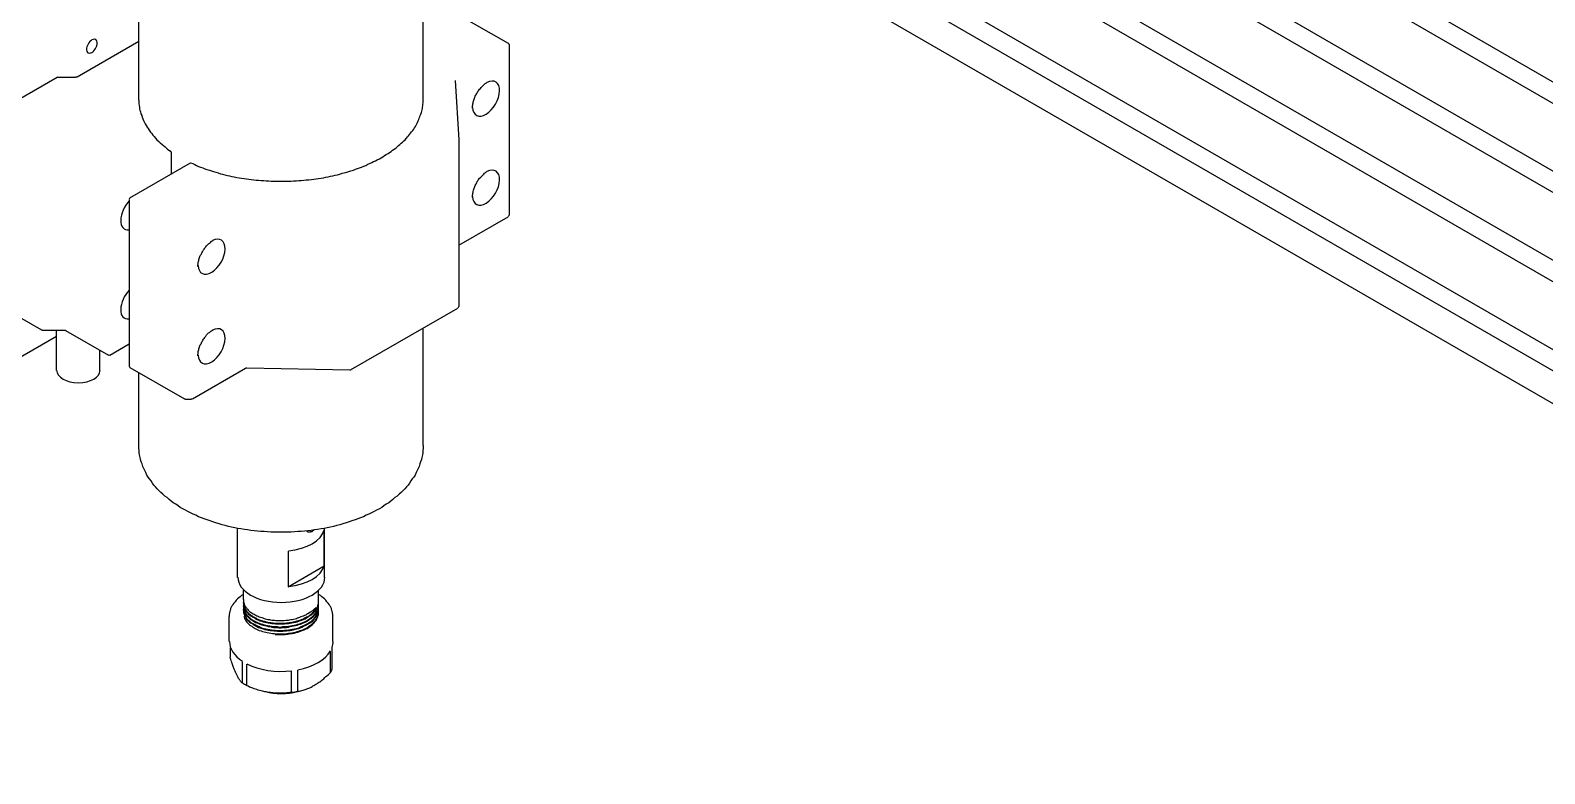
# Model space of a CAD drawing. Extents: x 23 to 317, y -101 to 289.
# Drawn here: x 168.2 to 233.7, y 102.5 to 134.7 of the extents above; entities that cross this region are included whole.
import ezdxf

# ---------------------------------------------------------------- set-up
doc = ezdxf.new("R2010")
doc.units = 0
doc.layers.get('0').update_dxf_attribs({"linetype": 'CONTINUOUS'})

msp = doc.modelspace()

# ---------------------------------------------------------------- linework, layer by layer
at = {"color": 7}
for points in [[(207.605907, 147.747703), (271.514318, 110.855529)], [(206.810429, 147.282423), (271.769472, 109.77488)], [(204.273905, 145.826548), (271.124084, 107.208337)], [(203.463418, 145.361268), (270.853921, 106.442877)], [(200.926893, 143.890384), (267.176711, 105.63239)], [(200.131415, 143.425105), (266.381233, 105.167111)], [(196.784403, 141.50395), (263.034221, 103.245956)], [(197.579881, 141.954221), (263.8297, 103.711236)], [(195.553664, 140.783517), (261.803482, 102.540532)], [(172.875033, 131.68805), (172.875033, 138.922399)], [(185.167421, 131.68805), (185.167421, 138.922399)], [(185.167421, 136.265802), (188.844631, 134.14953)], [(170.128382, 132.678646), (170.143391, 132.693655), (170.1584, 132.693655), (170.173409, 132.693655), (170.188418, 132.693655), (170.203427, 132.693655), (172.875033, 134.239584)], [(188.889658, 134.089494), (188.889658, 133.924395), (188.889658, 126.705056)], [(166.256055, 130.907581), (169.332904, 132.678646), (170.128382, 132.678646)], [(186.548251, 132.543565), (186.71335, 129.977022)], [(187.298702, 131.327834), (187.298702, 131.372861), (187.298702, 131.402879), (187.298702, 131.447906), (187.313711, 131.477924), (187.313711, 131.522951), (187.32872, 131.567978), (187.32872, 131.597996), (187.343729, 131.643023), (187.358738, 131.68805), (187.373747, 131.733078), (187.388756, 131.778105), (187.403765, 131.808123), (187.418774, 131.85315), (187.448792, 131.898177), (187.463801, 131.928195), (187.493819, 131.973222), (187.508828, 132.018249), (187.538846, 132.048267), (187.553855, 132.093294), (187.583874, 132.123312), (187.613892, 132.168339), (187.64391, 132.198357), (187.673928, 132.228375), (187.703946, 132.258393), (187.733964, 132.288411), (187.763982, 132.318429), (187.794, 132.348447), (187.824018, 132.378465), (187.854036, 132.408483), (187.884054, 132.423492), (187.914072, 132.438501), (187.94409, 132.46852)], [(172.875033, 131.68805), (172.875033, 131.613005), (172.875033, 131.53796), (172.890042, 131.462915), (172.905051, 131.38787), (172.905051, 131.312825), (172.92006, 131.252789), (172.950078, 131.177744), (172.965087, 131.102699), (172.995105, 131.027654), (173.010114, 130.952608), (173.040132, 130.877563), (173.07015, 130.802518), (173.115177, 130.727473), (173.145195, 130.667437), (173.190223, 130.592392), (173.23525, 130.517347), (173.280277, 130.457311), (173.325304, 130.382266), (173.370331, 130.307221), (173.430367, 130.247184), (173.475394, 130.172139), (173.53543, 130.112103), (173.595466, 130.037058), (173.655502, 129.977022), (173.730547, 129.901977), (173.790583, 129.841941), (173.865628, 129.781905), (173.940674, 129.721869), (174.015719, 129.661833), (174.090764, 129.586788), (174.165809, 129.526751), (174.255863, 129.466715)], [(175.111377, 128.971418), (175.201431, 128.9414), (175.291485, 128.896373), (175.366531, 128.866355), (175.456585, 128.821327), (175.546639, 128.791309), (175.636693, 128.761291), (175.726747, 128.716264), (175.816801, 128.686246), (175.921864, 128.656228), (176.011918, 128.62621), (176.101973, 128.596192), (176.207036, 128.566174), (176.29709, 128.536156), (176.402153, 128.506138), (176.492207, 128.491129), (176.59727, 128.461111), (176.702333, 128.431093), (176.792388, 128.416084), (176.897451, 128.386066), (177.002514, 128.371057), (177.107577, 128.341039), (177.21264, 128.32603), (177.317703, 128.311021), (177.422766, 128.296012), (177.52783, 128.281003), (177.632893, 128.265994), (177.737956, 128.250985), (177.843019, 128.235976), (177.948082, 128.220967), (178.053145, 128.220967), (178.158208, 128.205958), (178.278281, 128.205958), (178.383344, 128.190949), (178.488407, 128.190949), (178.59347, 128.17594), (178.713542, 128.17594), (178.818605, 128.17594), (178.923668, 128.17594), (179.028732, 128.17594), (179.148804, 128.17594), (179.253867, 128.17594), (179.35893, 128.17594), (179.463993, 128.17594), (179.569056, 128.190949), (179.689129, 128.190949), (179.794192, 128.205958), (179.899255, 128.205958), (180.004318, 128.220967), (180.109381, 128.235976), (180.229453, 128.235976), (180.334516, 128.250985), (180.43958, 128.265994), (180.544643, 128.281003), (180.649706, 128.296012), (180.754769, 128.311021), (180.859832, 128.32603), (180.964895, 128.356048), (181.054949, 128.371057), (181.160013, 128.401075), (181.265076, 128.416084), (181.370139, 128.446102), (181.460193, 128.461111), (181.565256, 128.491129), (181.670319, 128.521147), (181.760373, 128.536156), (181.865437, 128.566174), (181.955491, 128.596192), (182.045545, 128.62621), (182.150608, 128.656228), (182.240662, 128.701255), (182.330716, 128.731273), (182.42077, 128.761291), (182.510824, 128.791309), (182.600879, 128.836336), (182.690933, 128.866355), (182.780987, 128.911382), (182.856032, 128.9414), (182.946086, 128.986427), (183.021131, 129.031454), (183.111185, 129.061472), (183.18623, 129.106499), (183.276285, 129.151526), (183.35133, 129.196553), (183.426375, 129.24158), (183.50142, 129.286607), (183.576465, 129.331634), (183.65151, 129.376661), (183.711546, 129.421688), (183.786591, 129.466715), (183.846627, 129.526751), (183.921672, 129.571779), (183.981709, 129.616806), (184.041745, 129.661833), (184.101781, 129.721869), (184.161817, 129.766896), (184.221853, 129.826932), (184.281889, 129.871959), (184.341925, 129.931995), (184.386952, 129.977022), (184.446988, 130.037058), (184.492015, 130.097094), (184.537042, 130.142121), (184.582069, 130.202157), (184.627096, 130.262193), (184.672123, 130.32223), (184.717151, 130.367257), (184.762178, 130.427293), (184.792196, 130.487329), (184.837223, 130.547365), (184.867241, 130.607401), (184.897259, 130.667437), (184.927277, 130.727473), (184.957295, 130.787509), (184.987313, 130.847545), (185.002322, 130.907581), (185.03234, 130.967617), (185.047349, 131.027654), (185.077367, 131.08769), (185.092376, 131.147726), (185.107385, 131.207762), (185.122394, 131.267798), (185.137403, 131.327834), (185.137403, 131.38787), (185.152412, 131.447906), (185.152412, 131.507942), (185.167421, 131.567978), (185.167421, 131.628014), (185.167421, 131.68805)], [(186.71335, 129.977022), (186.71335, 122.757683)], [(174.270872, 129.436697), (174.270872, 129.451706), (174.270872, 129.466715), (174.255863, 129.466715), (174.240854, 129.481724), (174.225845, 129.481724), (174.210836, 129.496733), (174.195827, 129.496733), (174.180818, 129.496733)], [(174.270872, 129.436697), (174.270872, 128.491129)], [(172.484799, 127.455507), (175.111377, 128.971418)], [(175.111377, 128.971418), (175.111377, 128.956409)], [(187.298702, 127.470516), (187.298702, 127.500534), (187.298702, 127.545561), (187.298702, 127.590588), (187.313711, 127.620606), (187.313711, 127.665633), (187.32872, 127.71066), (187.32872, 127.740678), (187.343729, 127.785705), (187.358738, 127.830732), (187.373747, 127.875759), (187.388756, 127.905777), (187.403765, 127.950804), (187.418774, 127.995831), (187.448792, 128.040858), (187.463801, 128.070876), (187.493819, 128.115903), (187.508828, 128.160931), (187.538846, 128.190949), (187.553855, 128.235976), (187.583874, 128.265994), (187.613892, 128.311021), (187.64391, 128.341039), (187.673928, 128.371057), (187.703946, 128.401075), (187.733964, 128.431093), (187.763982, 128.461111), (187.794, 128.491129), (187.824018, 128.521147), (187.854036, 128.536156), (187.884054, 128.566174), (187.914072, 128.581183), (187.94409, 128.611201)], [(172.45478, 127.39547), (172.45478, 120.176131)], [(186.71335, 125.41428), (188.844631, 126.645019)], [(175.426567, 124.48372), (175.426567, 124.513738), (175.426567, 124.558766), (175.441576, 124.588784), (175.441576, 124.633811), (175.441576, 124.678838), (175.456585, 124.708856), (175.471594, 124.753883), (175.471594, 124.79891), (175.486603, 124.828928), (175.501612, 124.873955), (175.516621, 124.918982), (175.53163, 124.964009), (175.561648, 125.009036), (175.576657, 125.039054), (175.591666, 125.084081), (175.621684, 125.129108), (175.636693, 125.159126), (175.666711, 125.204153), (175.696729, 125.234171), (175.726747, 125.279199), (175.741756, 125.309217), (175.771774, 125.339235), (175.801792, 125.384262), (175.83181, 125.41428), (175.861828, 125.444298), (175.891846, 125.474316), (175.921864, 125.504334), (175.951882, 125.519343), (175.9819, 125.549361), (176.011918, 125.579379), (176.056946, 125.594388), (176.086964, 125.609397)], [(166.271064, 123.1179), (168.657498, 121.752079)], [(182.030536, 120.011032), (186.668323, 122.682638)], [(163.059133, 117.864742), (169.317895, 121.481916)], [(168.687516, 121.73707), (169.633085, 121.73707)], [(169.317895, 119.996023), (169.317895, 121.73707)], [(169.633085, 121.73707), (169.648094, 121.73707), (169.663103, 121.73707), (169.678112, 121.73707), (169.693121, 121.73707), (169.693121, 121.722061), (171.554239, 120.65642)], [(175.426567, 120.626402), (175.426567, 120.65642), (175.426567, 120.686438), (175.441576, 120.731465), (175.441576, 120.776492), (175.441576, 120.80651), (175.456585, 120.851537), (175.471594, 120.896564), (175.471594, 120.926582), (175.486603, 120.97161), (175.501612, 121.016637), (175.516621, 121.061664), (175.53163, 121.106691), (175.561648, 121.136709), (175.576657, 121.181736), (175.591666, 121.226763), (175.621684, 121.256781), (175.636693, 121.301808), (175.666711, 121.346835), (175.696729, 121.376853), (175.726747, 121.42188), (175.741756, 121.451898), (175.771774, 121.481916), (175.801792, 121.526943), (175.83181, 121.556961), (175.861828, 121.586979), (175.891846, 121.616997), (175.921864, 121.632006), (175.951882, 121.662025), (175.9819, 121.692043), (176.011918, 121.707052), (176.056946, 121.73707), (176.086964, 121.752079)], [(185.167421, 116.739066), (185.167421, 121.827124)], [(171.179014, 119.996023), (171.179014, 120.866546)], [(171.614275, 120.65642), (172.45478, 121.136709)], [(172.484799, 120.116095), (174.841215, 118.765283)], [(172.875033, 116.739066), (172.875033, 119.89096)], [(175.186422, 118.765283), (177.482802, 120.086077), (177.497812, 120.086077), (177.512821, 120.101086), (177.52783, 120.101086), (177.542839, 120.101086), (182.000518, 120.011032)], [(174.871233, 118.750274), (175.141395, 118.750274)], [(185.167421, 116.739066), (185.167421, 116.634003), (185.152412, 116.528939), (185.152412, 116.438885), (185.137403, 116.333822), (185.107385, 116.228759), (185.092376, 116.138705), (185.062358, 116.033642), (185.03234, 115.943588), (185.002322, 115.838524), (184.957295, 115.74847), (184.912268, 115.658416), (184.867241, 115.568362), (184.822214, 115.463299), (184.762178, 115.373245), (184.702142, 115.2982), (184.642105, 115.208146), (184.582069, 115.118091), (184.522033, 115.028037), (184.446988, 114.952992), (184.371943, 114.862938), (184.296898, 114.787893), (184.221853, 114.712848), (184.131799, 114.637803), (184.041745, 114.547749), (183.95169, 114.487713), (183.861636, 114.412667), (183.771582, 114.337622), (183.681528, 114.262577), (183.576465, 114.202541), (183.471402, 114.127496), (183.381348, 114.06746), (183.276285, 114.007424), (183.156212, 113.947388), (183.051149, 113.887352), (182.931077, 113.827316), (182.826014, 113.76728), (182.705942, 113.722252), (182.58587, 113.662216), (182.465797, 113.617189), (182.345725, 113.572162), (182.225653, 113.527135), (182.090572, 113.482108), (181.9705, 113.437081), (181.835419, 113.392054), (181.700337, 113.347027), (181.565256, 113.317009), (181.430175, 113.286991), (181.295094, 113.241964), (181.160013, 113.211946), (181.024931, 113.181928), (180.88985, 113.15191), (180.754769, 113.136901), (180.604679, 113.106883), (180.469598, 113.091874), (180.319507, 113.061856), (180.184426, 113.046847), (180.034336, 113.031838), (179.899255, 113.016828), (179.749165, 113.016828), (179.599074, 113.001819), (179.463993, 112.98681), (179.313903, 112.98681), (179.163813, 112.98681), (179.028732, 112.98681), (178.878641, 112.98681), (178.728551, 112.98681), (178.578461, 112.98681), (178.44338, 113.001819), (178.29329, 113.016828), (178.143199, 113.016828), (178.008118, 113.031838), (177.858028, 113.046847), (177.722947, 113.061856), (177.572857, 113.091874), (177.437775, 113.106883), (177.287685, 113.136901), (177.152604, 113.15191), (177.017523, 113.181928), (176.882442, 113.211946), (176.74736, 113.241964), (176.612279, 113.286991), (176.477198, 113.317009), (176.342117, 113.347027), (176.207036, 113.392054), (176.071955, 113.437081), (175.951882, 113.482108), (175.83181, 113.527135), (175.696729, 113.572162), (175.576657, 113.617189), (175.456585, 113.662216), (175.336512, 113.722252), (175.21644, 113.76728), (175.111377, 113.827316), (174.991305, 113.887352), (174.886242, 113.947388), (174.781179, 114.007424), (174.661107, 114.06746), (174.571052, 114.127496), (174.465989, 114.202541), (174.360926, 114.262577), (174.270872, 114.337622), (174.180818, 114.412667), (174.090764, 114.487713), (174.00071, 114.547749), (173.910656, 114.637803), (173.820601, 114.712848), (173.745556, 114.787893), (173.670511, 114.862938), (173.595466, 114.952992), (173.520421, 115.028037), (173.460385, 115.118091), (173.400349, 115.208146), (173.340313, 115.2982), (173.280277, 115.373245), (173.220241, 115.463299), (173.175213, 115.568362), (173.130186, 115.658416), (173.085159, 115.74847), (173.040132, 115.838524), (173.010114, 115.943588), (172.980096, 116.033642), (172.950078, 116.138705), (172.935069, 116.228759), (172.905051, 116.333822), (172.890042, 116.438885), (172.890042, 116.528939), (172.875033, 116.634003), (172.875033, 116.739066)], [(177.137595, 111.035638), (177.137595, 113.166919)], [(180.43958, 113.076865), (180.424571, 113.061856), (180.394553, 113.046847), (180.379544, 113.031838), (180.364534, 113.016828), (180.349525, 113.001819), (180.319507, 113.001819), (180.304498, 113.001819), (180.289489, 112.98681), (180.27448, 112.98681), (180.259471, 112.98681), (180.244462, 112.98681), (180.229453, 112.98681), (180.214444, 112.98681), (180.199435, 112.98681), (180.184426, 113.001819), (180.169417, 113.001819), (180.154408, 113.016828), (180.139399, 113.031838), (180.12439, 113.046847)], [(180.88985, 111.530935), (180.88985, 113.076865)], [(180.904859, 111.035638), (180.904859, 113.166919)], [(179.328912, 112.176323), (179.328912, 110.630394)], [(179.328912, 110.630394), (180.88985, 111.530935)], [(177.392748, 110.300196), (177.317703, 110.255169), (177.257667, 110.195133), (177.197631, 110.150106), (177.137595, 110.105078), (177.077559, 110.045042), (177.032532, 109.985006), (176.987505, 109.92497), (176.942478, 109.864934), (176.927469, 109.834916), (176.91246, 109.804898), (176.882442, 109.77488), (176.867433, 109.744862), (176.852424, 109.714844), (176.837415, 109.684826), (176.837415, 109.654808), (176.822406, 109.609781), (176.807397, 109.579763), (176.807397, 109.549745), (176.792388, 109.519727), (176.792388, 109.4747), (176.777379, 109.444682), (176.777379, 109.414663), (176.777379, 109.369636), (176.777379, 109.339618)], [(177.392748, 110.07506), (177.392748, 110.480304)], [(177.392748, 110.07506), (177.392748, 110.045042), (177.392748, 110.015024), (177.392748, 109.985006), (177.407757, 109.939979), (177.422766, 109.909961), (177.422766, 109.879943), (177.437775, 109.849925), (177.452784, 109.804898), (177.482802, 109.77488), (177.497812, 109.744862), (177.52783, 109.714844), (177.542839, 109.684826), (177.572857, 109.654808), (177.602875, 109.62479), (177.632893, 109.594772), (177.662911, 109.564754), (177.707938, 109.534736), (177.737956, 109.519727), (177.767974, 109.489709), (177.813001, 109.459691), (177.858028, 109.444682), (177.903055, 109.414663), (177.933073, 109.399654), (177.9781, 109.369636), (178.038136, 109.354627), (178.083163, 109.324609), (178.12819, 109.3096), (178.188226, 109.294591), (178.233254, 109.279582), (178.29329, 109.264573), (178.338317, 109.249564), (178.398353, 109.234555), (178.458389, 109.219546), (178.518425, 109.219546), (178.563452, 109.204537), (178.623488, 109.189528), (178.683524, 109.189528), (178.74356, 109.189528), (178.803596, 109.174519), (178.863632, 109.174519), (178.923668, 109.174519), (178.983705, 109.174519), (179.043741, 109.174519), (179.103777, 109.174519), (179.163813, 109.174519), (179.223849, 109.189528), (179.283885, 109.189528), (179.343921, 109.189528), (179.388948, 109.204537), (179.448984, 109.219546), (179.50902, 109.219546), (179.569056, 109.234555), (179.629092, 109.249564), (179.689129, 109.264573), (179.734156, 109.279582), (179.794192, 109.294591), (179.839219, 109.3096), (179.899255, 109.339618), (179.944282, 109.354627), (179.989309, 109.369636), (180.049345, 109.399654), (180.094372, 109.414663), (180.139399, 109.444682), (180.169417, 109.4747)], [(180.649706, 110.000015), (180.649706, 110.480304)], [(181.265076, 108.258969), (181.265076, 109.339618), (181.265076, 109.369636), (181.265076, 109.414663), (181.265076, 109.444682), (181.250067, 109.4747), (181.250067, 109.519727), (181.235058, 109.549745), (181.235058, 109.579763), (181.220049, 109.609781), (181.20504, 109.654808), (181.20504, 109.684826), (181.190031, 109.714844), (181.175022, 109.744862), (181.160013, 109.77488), (181.129995, 109.804898), (181.114986, 109.834916), (181.099977, 109.864934), (181.054949, 109.92497), (181.009922, 109.985006), (180.964895, 110.045042), (180.904859, 110.105078), (180.844823, 110.150106), (180.784787, 110.195133), (180.724751, 110.255169), (180.649706, 110.300196)], [(177.392748, 110.015024), (177.392748, 109.985006), (177.392748, 109.954988), (177.392748, 109.909961), (177.392748, 109.879943), (177.407757, 109.849925), (177.407757, 109.804898), (177.422766, 109.77488), (177.437775, 109.744862), (177.452784, 109.714844), (177.467793, 109.669817), (177.482802, 109.639799), (177.512821, 109.609781), (177.542839, 109.579763), (177.557848, 109.549745), (177.587866, 109.519727), (177.617884, 109.489709), (177.647902, 109.459691), (177.692929, 109.429673), (177.722947, 109.399654), (177.767974, 109.369636), (177.797992, 109.339618), (177.843019, 109.324609), (177.888046, 109.294591), (177.933073, 109.279582), (177.9781, 109.249564), (178.023127, 109.234555), (178.083163, 109.204537), (178.12819, 109.189528), (178.173217, 109.174519), (178.233254, 109.15951), (178.29329, 109.144501), (178.338317, 109.129492), (178.398353, 109.114483), (178.458389, 109.099474), (178.518425, 109.084465), (178.578461, 109.084465), (178.638497, 109.069456), (178.698533, 109.069456), (178.758569, 109.054447), (178.818605, 109.054447), (178.878641, 109.054447), (178.938678, 109.054447), (178.998714, 109.054447), (179.05875, 109.054447), (179.133795, 109.054447), (179.193831, 109.054447), (179.253867, 109.069456), (179.313903, 109.069456), (179.373939, 109.084465), (179.433975, 109.084465), (179.494011, 109.099474), (179.554047, 109.114483), (179.614083, 109.129492), (179.67412, 109.144501), (179.719147, 109.15951), (179.779183, 109.174519), (179.839219, 109.189528), (179.884246, 109.204537), (179.944282, 109.234555), (179.989309, 109.249564), (180.034336, 109.279582), (180.079363, 109.294591), (180.12439, 109.324609), (180.169417, 109.339618)], [(177.392748, 109.92497), (177.392748, 109.879943), (177.392748, 109.834916), (177.407757, 109.789889), (177.422766, 109.744862), (177.437775, 109.699835), (177.452784, 109.654808), (177.482802, 109.609781), (177.512821, 109.564754), (177.542839, 109.534736), (177.587866, 109.489709), (177.617884, 109.444682), (177.662911, 109.414663), (177.707938, 109.369636), (177.767974, 109.339618), (177.813001, 109.3096), (177.873037, 109.279582), (177.918064, 109.249564), (177.9781, 109.219546), (178.053145, 109.189528), (178.113181, 109.15951), (178.188226, 109.144501), (178.248263, 109.114483), (178.323308, 109.099474), (178.398353, 109.084465), (178.473398, 109.069456), (178.548443, 109.054447), (178.623488, 109.039438), (178.713542, 109.039438), (178.788587, 109.024429), (178.863632, 109.024429), (178.938678, 109.024429), (179.028732, 109.024429), (179.103777, 109.024429), (179.178822, 109.024429), (179.253867, 109.039438), (179.343921, 109.039438), (179.418966, 109.054447), (179.494011, 109.069456), (179.569056, 109.084465), (179.644101, 109.099474), (179.719147, 109.114483), (179.794192, 109.144501), (179.869237, 109.174519), (179.929273, 109.189528), (179.989309, 109.219546), (180.064354, 109.249564), (180.12439, 109.279582), (180.169417, 109.3096), (180.229453, 109.354627), (180.27448, 109.384645), (180.334516, 109.414663), (180.379544, 109.459691), (180.424571, 109.504718), (180.454589, 109.549745), (180.499616, 109.579763), (180.529634, 109.62479), (180.559652, 109.669817), (180.58967, 109.714844), (180.604679, 109.759871), (180.619688, 109.819907), (180.634697, 109.864934), (180.649706, 109.909961), (180.649706, 109.954988), (180.649706, 110.000015)], [(177.392748, 109.92497), (177.392748, 109.954988)], [(177.392748, 109.864934), (177.392748, 109.819907), (177.392748, 109.77488), (177.392748, 109.729853), (177.407757, 109.669817), (177.422766, 109.62479), (177.437775, 109.579763), (177.452784, 109.534736), (177.482802, 109.489709), (177.512821, 109.444682), (177.542839, 109.399654), (177.587866, 109.369636), (177.632893, 109.324609), (177.67792, 109.279582), (177.722947, 109.249564), (177.767974, 109.204537), (177.82801, 109.174519), (177.888046, 109.144501), (177.948082, 109.114483), (178.008118, 109.084465), (178.083163, 109.054447), (178.143199, 109.024429), (178.218245, 109.00942), (178.29329, 108.979402), (178.368335, 108.964393), (178.44338, 108.949384), (178.533434, 108.934375), (178.608479, 108.919366), (178.683524, 108.904357), (178.773578, 108.904357), (178.848623, 108.904357), (178.938678, 108.889348), (179.013723, 108.889348), (179.103777, 108.904357), (179.178822, 108.904357), (179.268876, 108.904357), (179.343921, 108.919366), (179.433975, 108.934375), (179.50902, 108.949384), (179.584065, 108.964393), (179.67412, 108.979402), (179.749165, 109.00942), (179.82421, 109.024429), (179.899255, 109.054447), (179.959291, 109.084465), (180.034336, 109.114483), (180.094372, 109.144501), (180.154408, 109.174519), (180.214444, 109.219546), (180.259471, 109.249564), (180.319507, 109.294591), (180.364534, 109.324609), (180.409562, 109.369636), (180.454589, 109.414663), (180.484607, 109.459691), (180.529634, 109.504718), (180.559652, 109.549745), (180.58967, 109.594772), (180.604679, 109.639799), (180.619688, 109.699835), (180.634697, 109.744862), (180.649706, 109.789889), (180.649706, 109.834916), (180.649706, 109.894952), (180.649706, 109.939979)], [(177.392748, 109.77488), (177.392748, 109.729853), (177.392748, 109.684826), (177.407757, 109.639799), (177.422766, 109.594772), (177.437775, 109.549745), (177.452784, 109.504718), (177.482802, 109.459691), (177.512821, 109.414663), (177.542839, 109.369636), (177.587866, 109.339618), (177.617884, 109.294591), (177.662911, 109.264573), (177.707938, 109.219546), (177.767974, 109.189528), (177.813001, 109.15951), (177.873037, 109.114483), (177.918064, 109.084465), (177.9781, 109.069456), (178.053145, 109.039438), (178.113181, 109.00942), (178.188226, 108.979402), (178.248263, 108.964393), (178.323308, 108.949384), (178.398353, 108.934375), (178.473398, 108.904357), (178.548443, 108.904357), (178.623488, 108.889348), (178.713542, 108.874339), (178.788587, 108.874339), (178.863632, 108.874339), (178.938678, 108.85933), (179.028732, 108.85933), (179.103777, 108.874339), (179.178822, 108.874339), (179.253867, 108.874339), (179.343921, 108.889348), (179.418966, 108.904357), (179.494011, 108.919366), (179.569056, 108.934375), (179.644101, 108.949384), (179.719147, 108.964393), (179.794192, 108.994411), (179.869237, 109.00942), (179.929273, 109.039438), (179.989309, 109.069456), (180.064354, 109.099474), (180.12439, 109.129492), (180.169417, 109.15951), (180.229453, 109.189528), (180.27448, 109.234555), (180.334516, 109.264573), (180.379544, 109.3096), (180.424571, 109.339618), (180.454589, 109.384645), (180.499616, 109.429673), (180.529634, 109.4747), (180.559652, 109.519727), (180.58967, 109.564754), (180.604679, 109.609781), (180.619688, 109.654808), (180.634697, 109.699835), (180.649706, 109.759871), (180.649706, 109.804898), (180.649706, 109.849925)], [(177.392748, 109.77488), (177.392748, 109.804898)], [(177.392748, 109.699835), (177.392748, 109.654808), (177.392748, 109.609781), (177.392748, 109.564754), (177.407757, 109.519727), (177.422766, 109.4747), (177.437775, 109.429673), (177.452784, 109.384645), (177.482802, 109.339618), (177.512821, 109.294591), (177.542839, 109.249564), (177.587866, 109.204537), (177.632893, 109.174519), (177.67792, 109.129492), (177.722947, 109.084465), (177.767974, 109.054447), (177.82801, 109.024429), (177.888046, 108.994411), (177.948082, 108.964393), (178.008118, 108.934375), (178.083163, 108.904357), (178.143199, 108.874339), (178.218245, 108.844321), (178.29329, 108.829312), (178.368335, 108.814303), (178.44338, 108.799294), (178.533434, 108.784285), (178.608479, 108.769276), (178.683524, 108.754267), (178.773578, 108.754267), (178.848623, 108.739258), (178.938678, 108.739258), (179.013723, 108.739258), (179.103777, 108.739258), (179.178822, 108.754267), (179.268876, 108.754267), (179.343921, 108.769276), (179.433975, 108.784285), (179.50902, 108.799294), (179.584065, 108.814303), (179.67412, 108.829312), (179.749165, 108.844321), (179.82421, 108.874339), (179.899255, 108.904357), (179.959291, 108.934375), (180.034336, 108.964393), (180.094372, 108.994411), (180.154408, 109.024429), (180.214444, 109.054447), (180.259471, 109.099474), (180.319507, 109.129492), (180.364534, 109.174519), (180.409562, 109.219546), (180.454589, 109.264573), (180.484607, 109.3096), (180.529634, 109.354627), (180.559652, 109.399654), (180.58967, 109.444682), (180.604679, 109.489709), (180.619688, 109.534736), (180.634697, 109.594772), (180.649706, 109.639799), (180.649706, 109.684826), (180.649706, 109.729853), (180.649706, 109.789889)], [(177.392748, 109.609781), (177.392748, 109.564754), (177.392748, 109.519727), (177.407757, 109.4747), (177.422766, 109.429673), (177.437775, 109.399654), (177.452784, 109.354627), (177.482802, 109.3096), (177.512821, 109.264573), (177.542839, 109.219546), (177.587866, 109.174519), (177.617884, 109.144501), (177.662911, 109.099474), (177.707938, 109.069456), (177.767974, 109.039438), (177.813001, 108.994411), (177.873037, 108.964393), (177.918064, 108.934375), (177.9781, 108.904357), (178.053145, 108.874339), (178.113181, 108.85933), (178.188226, 108.829312), (178.248263, 108.814303), (178.323308, 108.784285), (178.398353, 108.769276), (178.473398, 108.754267), (178.548443, 108.739258), (178.623488, 108.739258), (178.713542, 108.724249), (178.788587, 108.724249), (178.863632, 108.70924), (178.938678, 108.70924), (179.028732, 108.70924), (179.103777, 108.70924), (179.178822, 108.724249), (179.253867, 108.724249), (179.343921, 108.739258), (179.418966, 108.739258), (179.494011, 108.754267), (179.569056, 108.769276), (179.644101, 108.799294), (179.719147, 108.814303), (179.794192, 108.829312), (179.869237, 108.85933), (179.929273, 108.889348), (179.989309, 108.919366), (180.064354, 108.949384), (180.12439, 108.979402), (180.169417, 109.00942), (180.229453, 109.039438), (180.27448, 109.069456), (180.334516, 109.114483), (180.379544, 109.144501), (180.424571, 109.189528), (180.454589, 109.234555), (180.499616, 109.279582), (180.529634, 109.324609), (180.559652, 109.369636), (180.58967, 109.414663), (180.604679, 109.459691), (180.619688, 109.504718), (180.634697, 109.549745), (180.649706, 109.594772), (180.649706, 109.639799), (180.649706, 109.684826)], [(177.392748, 109.609781), (177.392748, 109.639799)], [(177.407757, 109.354627), (177.422766, 109.3096), (177.437775, 109.264573), (177.467793, 109.219546), (177.482802, 109.189528), (177.512821, 109.144501), (177.542839, 109.099474), (177.587866, 109.054447), (177.617884, 109.024429), (177.662911, 108.979402), (177.707938, 108.949384), (177.752965, 108.919366), (177.797992, 108.889348), (177.858028, 108.85933), (177.903055, 108.829312), (177.963091, 108.799294), (178.023127, 108.769276), (178.083163, 108.739258), (178.158208, 108.724249), (178.218245, 108.69423), (178.29329, 108.679221), (178.368335, 108.664212), (178.428371, 108.649203), (178.503416, 108.634194), (178.578461, 108.619185), (178.653506, 108.604176), (178.74356, 108.604176), (178.818605, 108.589167), (178.89365, 108.589167), (178.968696, 108.589167), (179.043741, 108.589167), (179.118786, 108.589167), (179.193831, 108.589167), (179.268876, 108.604176), (179.343921, 108.619185), (179.418966, 108.619185), (179.494011, 108.634194), (179.569056, 108.649203), (179.644101, 108.664212), (179.719147, 108.69423), (179.794192, 108.70924), (179.854228, 108.739258), (179.929273, 108.754267), (179.989309, 108.784285), (180.049345, 108.814303), (180.109381, 108.844321), (180.169417, 108.874339), (180.214444, 108.904357), (180.27448, 108.949384), (180.319507, 108.979402), (180.364534, 109.024429), (180.409562, 109.054447), (180.43958, 109.099474), (180.484607, 109.144501), (180.514625, 109.174519), (180.544643, 109.219546), (180.574661, 109.264573), (180.58967, 109.3096), (180.619688, 109.354627), (180.634697, 109.399654), (180.634697, 109.444682), (180.649706, 109.489709), (180.649706, 109.534736), (180.649706, 109.579763), (180.649706, 109.62479)], [(178.773578, 108.559149), (178.863632, 108.559149), (178.953687, 108.559149), (179.028732, 108.559149), (179.118786, 108.559149), (179.20884, 108.559149), (179.298894, 108.574158), (179.373939, 108.589167), (179.463993, 108.604176), (179.50902, 108.604176), (179.554047, 108.619185), (179.599074, 108.619185), (179.629092, 108.634194), (179.67412, 108.649203), (179.719147, 108.664212), (179.749165, 108.664212), (179.794192, 108.679221), (179.869237, 108.70924), (179.944282, 108.739258), (180.019327, 108.769276), (180.079363, 108.799294), (180.154408, 108.829312), (180.214444, 108.874339), (180.27448, 108.904357), (180.319507, 108.949384), (180.379544, 108.994411), (180.424571, 109.039438), (180.43958, 109.054447), (180.469598, 109.084465), (180.484607, 109.114483), (180.499616, 109.129492), (180.514625, 109.15951), (180.544643, 109.174519), (180.559652, 109.204537), (180.574661, 109.234555), (180.574661, 109.249564), (180.58967, 109.279582), (180.619688, 109.324609), (180.634697, 109.384645), (180.649706, 109.429673), (180.649706, 109.489709), (180.649706, 109.534736)], [(180.649706, 109.849925), (180.649706, 109.879943)], [(180.649706, 109.684826), (180.649706, 109.729853)], [(180.649706, 109.534736), (180.649706, 109.564754)], [(176.777379, 108.258969), (176.777379, 109.339618)], [(176.822406, 107.988807), (176.822406, 107.583563)], [(177.347721, 106.472895), (177.317703, 106.487904), (177.302694, 106.502913), (177.287685, 106.532931), (177.272676, 106.547941), (177.257667, 106.577959), (177.242658, 106.592968), (177.227649, 106.622986), (177.21264, 106.637995), (177.182622, 106.668013), (177.167613, 106.698031), (177.152604, 106.728049), (177.137595, 106.758067), (177.122586, 106.788085), (177.107577, 106.818103), (177.092568, 106.848121), (177.077559, 106.878139), (177.06255, 106.908157), (177.047541, 106.938175), (177.032532, 106.983202), (177.017523, 107.01322), (177.002514, 107.058247), (176.987505, 107.103274), (176.972496, 107.133292), (176.957487, 107.178319), (176.942478, 107.223346), (176.927469, 107.268374), (176.91246, 107.313401), (176.897451, 107.373437), (176.867433, 107.418464), (176.852424, 107.4785), (176.837415, 107.523527), (176.822406, 107.583563)], [(181.145004, 107.838716), (181.145004, 106.908157)], [(181.220049, 107.988807), (181.220049, 107.073256)], [(177.347721, 107.388446), (177.347721, 106.472895)], [(177.52783, 107.283383), (177.52783, 106.352823)], [(179.463993, 106.983202), (179.463993, 106.052643)], [(179.734156, 107.028229), (179.734156, 106.09767)], [(179.734156, 106.09767), (179.779183, 106.112679), (179.82421, 106.112679), (179.884246, 106.127688), (179.929273, 106.142697), (179.9743, 106.157706), (180.019327, 106.172715), (180.064354, 106.187724), (180.109381, 106.202733), (180.139399, 106.217742), (180.184426, 106.232751), (180.229453, 106.24776), (180.27448, 106.262769), (180.319507, 106.292787), (180.364534, 106.307796), (180.394553, 106.337814), (180.43958, 106.352823), (180.484607, 106.382841), (180.529634, 106.412859), (180.574661, 106.427868), (180.604679, 106.457886), (180.649706, 106.487904), (180.694733, 106.517922), (180.73976, 106.547941), (180.784787, 106.592968), (180.829814, 106.622986), (180.874841, 106.653004), (180.919868, 106.698031), (180.964895, 106.743058), (181.009922, 106.773076), (181.054949, 106.818103), (181.099977, 106.86313), (181.145004, 106.908157)], [(179.463993, 106.052643), (179.403957, 106.052643), (179.343921, 106.037634), (179.268876, 106.037634), (179.20884, 106.022625), (179.148804, 106.022625), (179.088768, 106.022625), (179.028732, 106.022625), (178.968696, 106.022625), (178.908659, 106.022625), (178.848623, 106.022625), (178.788587, 106.022625), (178.728551, 106.022625), (178.668515, 106.037634), (178.608479, 106.037634), (178.563452, 106.052643), (178.503416, 106.052643), (178.44338, 106.067652), (178.383344, 106.082661), (178.323308, 106.082661), (178.278281, 106.09767), (178.218245, 106.112679), (178.158208, 106.127688), (178.098172, 106.142697), (178.038136, 106.157706), (177.9781, 106.187724), (177.918064, 106.202733), (177.858028, 106.217742), (177.797992, 106.24776), (177.722947, 106.277778), (177.662911, 106.292787), (177.602875, 106.322805), (177.52783, 106.352823)], [(179.704138, 106.082661), (179.884246, 106.127688)], [(178.338317, 106.082661), (178.203235, 106.112679)]]:
    msp.add_lwpolyline(points, dxfattribs=at)
for points in [[(170.845809, 134.295084), (170.71642, 134.217501), (170.609515, 134.032323), (170.607031, 133.881477)], [(171.07559, 134.16243), (171.078075, 134.313275), (170.975198, 134.372667), (170.845809, 134.295084)], [(170.607031, 133.881477), (170.604547, 133.730631), (170.707424, 133.67124), (170.836813, 133.748823)], [(170.836813, 133.748823), (170.966202, 133.826405), (171.073106, 134.011584), (171.07559, 134.16243)], [(188.889658, 134.096998), (188.889658, 134.121129), (188.876784, 134.143427), (188.855886, 134.155491)], [(169.371077, 132.679749), (169.363679, 132.68972), (169.356515, 132.693631), (169.351162, 132.690623)], [(188.475373, 132.085491), (188.484069, 132.452884), (188.243293, 132.614507), (187.93015, 132.451478)], [(187.897808, 131.085043), (188.211619, 131.276291), (188.466677, 131.718099), (188.475373, 132.085491)], [(187.308224, 131.374187), (187.323631, 131.021484), (187.583997, 130.893795), (187.897808, 131.085043)], [(186.71335, 129.984527), (186.71335, 129.985969), (186.713304, 129.98741), (186.713212, 129.988849)], [(188.475373, 128.228173), (188.484069, 128.595566), (188.243293, 128.757189), (187.93015, 128.59416)], [(187.897808, 127.227725), (188.211619, 127.418973), (188.466677, 127.860781), (188.475373, 128.228173)], [(172.456053, 127.32979), (172.23571, 127.096764), (172.090412, 126.764746), (172.088394, 126.489661)], [(172.488553, 127.461468), (172.467654, 127.449403), (172.45478, 127.427106), (172.45478, 127.402975)], [(187.308224, 127.516869), (187.323631, 127.164166), (187.583997, 127.036477), (187.897808, 127.227725)], [(172.088394, 126.489661), (172.086376, 126.214577), (172.22804, 126.051081), (172.446856, 126.075956)], [(188.855886, 126.654067), (188.876784, 126.666132), (188.889658, 126.688429), (188.889658, 126.71256)], [(176.025673, 124.24093), (176.339483, 124.432178), (176.594541, 124.873985), (176.603237, 125.241378)], [(176.603237, 125.241378), (176.611933, 125.608771), (176.371158, 125.770394), (176.058015, 125.607364)], [(175.436089, 124.530074), (175.451496, 124.17737), (175.711862, 124.049682), (176.025673, 124.24093)], [(172.456053, 123.472472), (172.23571, 123.239446), (172.090412, 122.907427), (172.088394, 122.632343)], [(172.088394, 122.632343), (172.086376, 122.357258), (172.22804, 122.193762), (172.446856, 122.218638)], [(186.679578, 122.706695), (186.700476, 122.718759), (186.71335, 122.741057), (186.71335, 122.765188)], [(176.603237, 121.369051), (176.611933, 121.736443), (176.371158, 121.898066), (176.058015, 121.735037)], [(168.661252, 121.761126), (168.671519, 121.755199), (168.683166, 121.752079), (168.695021, 121.752079)], [(176.025673, 120.368602), (176.339483, 120.55985), (176.594541, 121.001658), (176.603237, 121.369051)], [(171.557988, 120.665471), (171.578885, 120.653404), (171.604632, 120.653403), (171.62553, 120.665468)], [(175.436089, 120.657746), (175.451496, 120.305043), (175.711862, 120.177354), (176.025673, 120.368602)], [(169.317895, 120.003528), (169.317895, 119.70097), (169.737881, 119.455698), (170.255959, 119.455698)], [(170.255959, 119.455698), (170.774037, 119.455698), (171.194023, 119.70097), (171.194023, 120.003528)], [(172.454781, 120.183636), (172.454781, 120.159505), (172.467655, 120.137208), (172.488553, 120.125143)], [(182.006578, 120.011048), (182.018921, 120.010784), (182.031099, 120.013908), (182.041791, 120.02008)], [(174.844967, 118.774326), (174.855248, 118.768405), (174.86688, 118.765283), (174.878737, 118.765283)], [(175.1489, 118.765284), (175.160755, 118.765284), (175.172401, 118.768404), (175.182668, 118.774331)], [(179.341883, 112.190744), (180.139025, 112.266471), (180.76382, 112.627408), (180.894905, 113.087908)], [(179.341883, 110.644815), (180.139025, 110.720542), (180.76382, 111.081479), (180.894905, 111.541979)], [(177.152604, 111.043142), (177.152604, 110.442171), (177.995935, 109.954988), (179.036236, 109.954988)], [(179.036236, 109.954988), (180.076537, 109.954988), (180.919868, 110.442171), (180.919868, 111.043142)], [(180.18775, 109.474516), (180.342354, 109.564516), (180.464038, 109.65094), (180.545502, 109.728603)], [(180.193858, 109.35002), (180.349118, 109.439403), (180.471284, 109.566985), (180.55303, 109.725112)], [(176.792388, 108.266473), (176.792388, 107.949372), (176.992968, 107.643233), (177.356276, 107.405822)], [(181.234846, 108.00709), (181.264929, 108.092454), (181.280085, 108.179353), (181.280085, 108.266473)], [(179.747236, 107.035093), (180.416102, 107.164384), (180.941004, 107.46809), (181.16446, 107.855092)], [(177.548752, 107.294464), (178.076664, 107.024001), (178.793615, 106.912855), (179.484526, 106.99437)], [(181.16446, 106.924533), (181.193212, 106.974329), (181.216717, 107.025088), (181.234846, 107.076531)], [(177.356285, 106.47526), (177.416486, 106.435922), (177.480758, 106.398734), (177.548748, 106.363902)], [(178.348283, 106.091345), (178.786516, 105.979708), (179.285956, 105.979708), (179.72419, 106.091345)], [(179.484534, 106.063809), (179.573444, 106.074298), (179.661172, 106.087898), (179.747236, 106.104534)]]:
    msp.add_open_spline(points, degree=3, dxfattribs=at)

doc.saveas('drawing.dxf')
